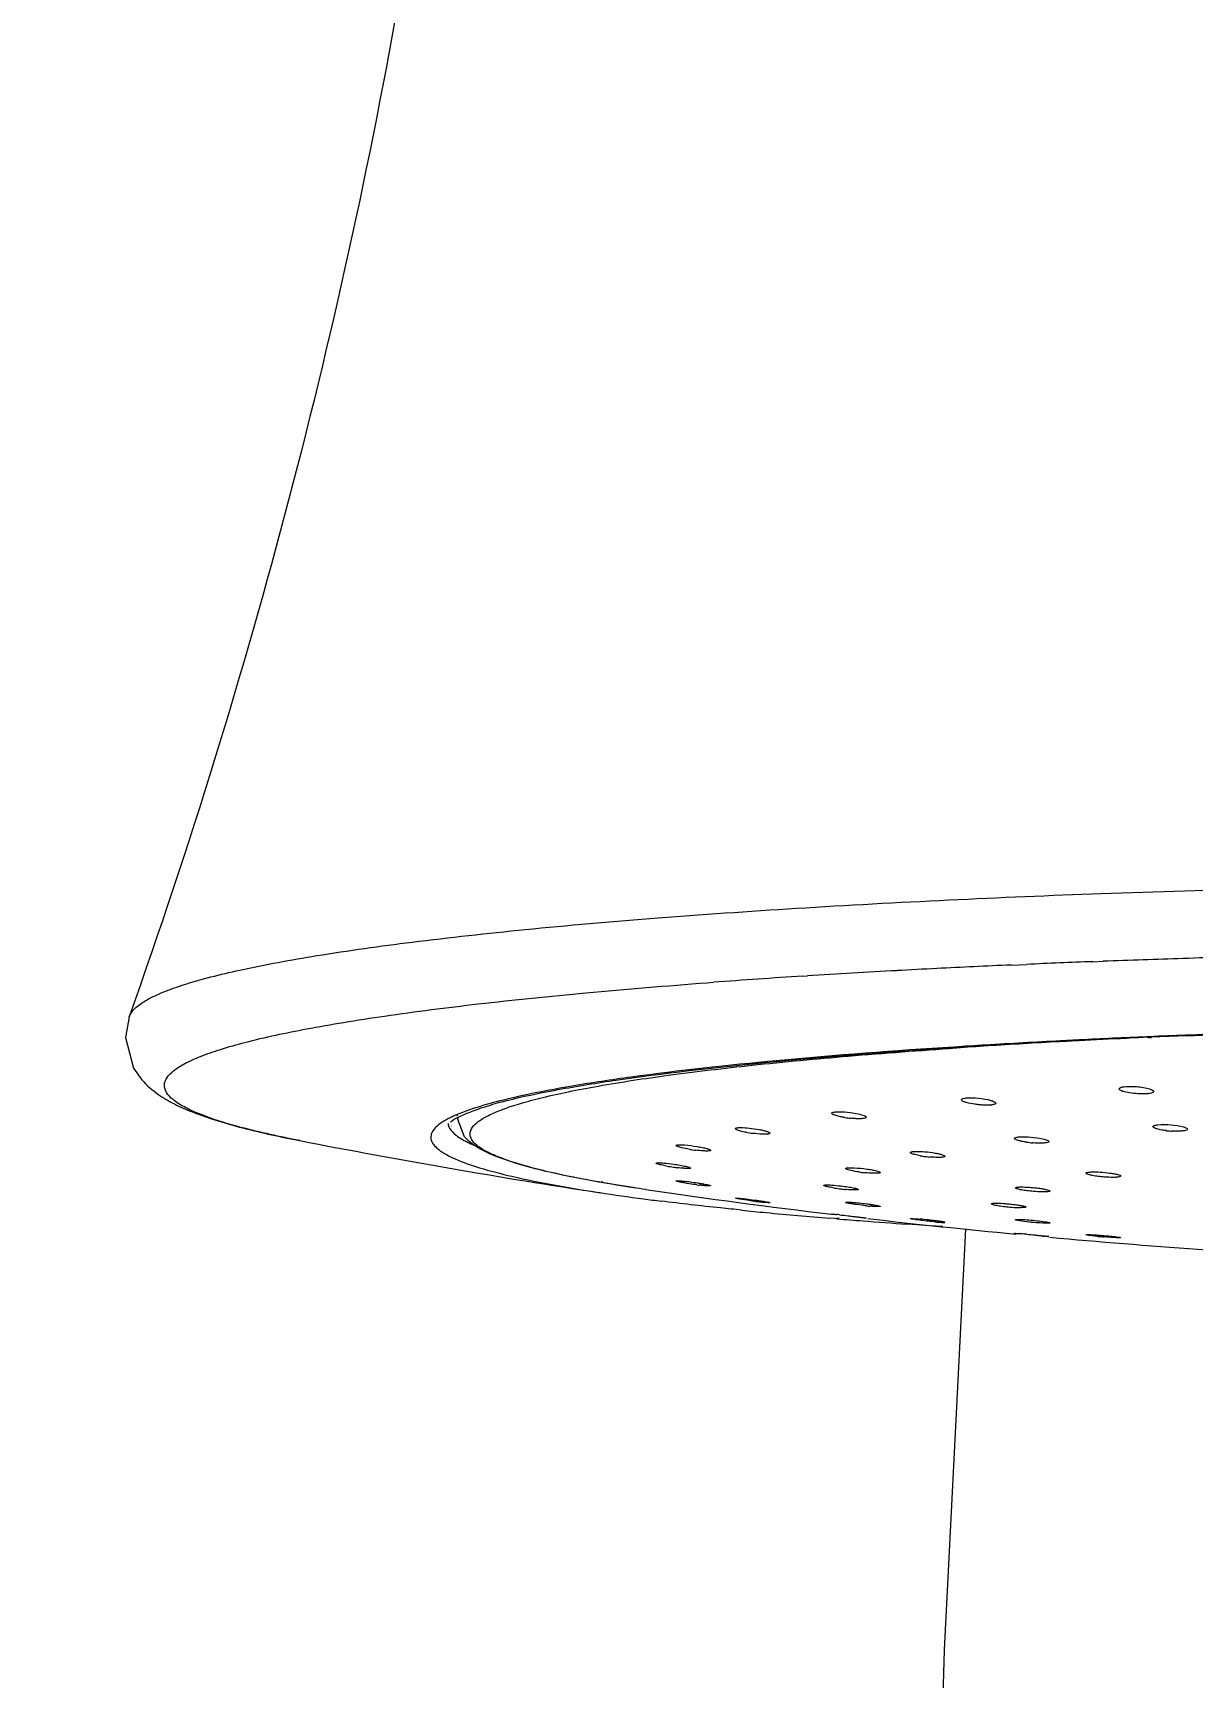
# Model space of a CAD drawing. Header units: millimetres. Extents: x 21205 to 22591, y -3891 to -2911.
# Drawn here: x 21488.65 to 21512.17, y -3193.16 to -3159.59 of the extents above; entities that cross this region are included whole.
import ezdxf

# ---------------------------------------------------------------- set-up
doc = ezdxf.new("R2010")
doc.units = ezdxf.units.MM
doc.header["$LTSCALE"] = 0.1
doc.layers.get('0').update_dxf_attribs({"lineweight": 13})
doc.layers.add('3', color=3, linetype='Continuous', lineweight=9)
doc.styles.get("Standard").update_dxf_attribs({"font": 'arial.ttf'})
doc.dimstyles.new('A4', dxfattribs={"dimtxt": 4, "dimasz": 3.5, "dimexe": 0.7, "dimexo": 0.625, "dimgap": 0.5, "dimtad": 1, "dimdec": 1, "dimdsep": 46, "dimtxsty": 'Standard', "dimcen": 2.5, "dimclrd": 5, "dimclre": 5, "dimclrt": 7, "dimadec": 3, "dimazin": 2, "dimtfac": 1, "dimtdec": 1, "dimtmove": 0, "dimatfit": 3, "dimfxl": 0, "dimarcsym": 0})

# ---------------------------------------------------------------- blocks, each defined once
blk = doc.blocks.new('*D122')
at = {"layer": '3', "color": 3, "lineweight": -2}
for p, q in [((21522.15, -3126.012), (21444.49, -3126.012)), ((21445.19, -3141.012), (21445.19, -3416.836)), ((21468.272, -3431.836), (21444.49, -3431.836))]:
    blk.add_line(p, q, dxfattribs=at)
at = {"layer": '3', "color": 3}
for points in [[(21442.69, -3141.012), (21447.69, -3141.012), (21445.19, -3126.012)], [(21442.69, -3416.836), (21447.69, -3416.836), (21445.19, -3431.836)]]:
    blk.add_solid(points, dxfattribs=at)
at = {"layer": 'Defpoints', "color": 0}
for p in [(21522.775, -3126.012), (21445.19, -3431.836), (21468.897, -3431.836)]:
    blk.add_point(p, dxfattribs=at)
at = {"layer": '3', "color": 7, "insert": (21437.026, -3278.924), "char_height": 20, "attachment_point": 5, "rotation": 90}
blk.add_mtext('{\\H0.75x;\\C3;306}', dxfattribs=at)

msp = doc.modelspace()

# ---------------------------------------------------------------- linework, layer by layer
at = {"color": 7, "linetype": 'Continuous'}
for p, q in [((21504.26, -3178.719), (21504.354, -3178.713)), ((21504.26, -3178.719), (21504.36, -3178.714)), ((21508.487, -3178.493), (21508.802, -3178.479)), ((21510.143, -3178.425), (21510.355, -3178.417)), ((21502.319, -3178.852), (21502.449, -3178.843)), ((21490.596, -3179.544), (21490.524, -3179.961)), ((21490.524, -3179.961), (21490.689, -3180.583)), ((21509.447, -3180.045), (21509.821, -3180.026)), ((21509.736, -3180.019), (21509.486, -3180.032)), ((21509.865, -3180.012), (21509.736, -3180.019)), ((21511.291, -3179.946), (21511.23, -3179.949)), ((21511.251, -3179.959), (21511.315, -3179.956)), ((21511.333, -3179.954), (21511.271, -3179.956)), ((21511.272, -3179.963), (21511.333, -3179.96)), ((21507.368, -3180.176), (21507.384, -3180.175)), ((21507.368, -3180.176), (21507.385, -3180.175)), ((21507.89, -3180.133), (21508.018, -3180.125)), ((21497.077, -3181.757), (21497.078, -3181.759)), ((21497.129, -3181.757), (21497.132, -3181.759)), ((21497.216, -3181.542), (21497.202, -3181.548)), ((21497.259, -3181.543), (21497.241, -3181.549)), ((21497.265, -3181.6), (21497.265, -3181.617)), ((21497.265, -3181.621), (21497.265, -3181.618)), ((21497.401, -3181.978), (21497.265, -3181.626)), ((21494.059, -3182.055), (21494.055, -3182.054)), ((21500.118, -3182.894), (21500.103, -3182.891)), ((21500.124, -3182.895), (21500.103, -3182.891)), ((21500.138, -3182.897), (21500.124, -3182.895)), ((21500.144, -3183.111), (21500.158, -3183.113)), ((21500.196, -3182.895), (21500.182, -3182.892)), ((21500.198, -3182.89), (21500.184, -3182.887)), ((21501.079, -3183.048), (21501.074, -3183.047)), ((21508.575, -3183.014), (21508.587, -3183.005)), ((21509.275, -3183.079), (21509.264, -3183.088)), ((21504.903, -3183.638), (21504.805, -3183.63)), ((21504.953, -3183.642), (21504.903, -3183.638)), ((21504.998, -3183.638), (21504.946, -3183.634)), ((21505.411, -3183.613), (21505.393, -3183.611)), ((21505.445, -3183.617), (21505.411, -3183.613)), ((21506.482, -3183.758), (21506.376, -3183.75)), ((21506.579, -3183.764), (21506.482, -3183.758)), ((21506.831, -3183.782), (21506.579, -3183.764)), ((21507.102, -3183.8), (21506.831, -3183.782)), ((21508.587, -3183.667), (21508.575, -3183.66)), ((21509.264, -3183.718), (21509.275, -3183.725)), ((21507.564, -3183.851), (21507.128, -3192.388)), ((21507.128, -3192.388), (21507.11, -3193.098))]:
    msp.add_line(p, q, dxfattribs=at)
for centre, radius, start, end in [((21521.157, -3467.12), 288.905, 91.82214, 92.14266), ((21521.746, -3485.368), 307.163, 91.48519, 91.82383), ((21515.251, -3352.587), 174.215, 93.61709, 94.21421), ((21517.24, -3383.638), 205.329, 93.08983, 93.598), ((21518.466, -3405.74), 227.466, 92.89431, 93.09809), ((21519.268, -3421.609), 243.355, 92.53906, 92.89434), ((21520.347, -3445.913), 267.683, 92.18467, 92.47203), ((21518.825, -3361.001), 181.21, 92.95434, 93.43405), ((21518.356, -3345.124), 165.314, 93.08351, 93.59026), ((21518.56, -3355.491), 175.683, 92.9736, 93.44012), ((21519.261, -3361.435), 181.65, 92.96687, 93.09168), ((21519.993, -3383.104), 203.333, 92.46399, 92.86744), ((21519.714, -3370.223), 190.449, 92.67504, 92.96629), ((21520.173, -3387.832), 208.075, 92.46334, 92.83966), ((21520.775, -3401.781), 222.037, 92.25857, 92.44788), ((21520.75, -3400.38), 220.625, 92.25842, 92.45112), ((21517.724, -3342.335), 162.511, 93.44076, 93.66723), ((21517.614, -3339.732), 159.896, 93.4867, 93.67813), ((21517.375, -3329.448), 149.607, 93.59127, 93.82923), ((21510.881, -3180.674), 0.401, 248.959, 250.9685), ((21508.022, -3180.734), 0.6, 274.9423, 276.7907), ((21498.194, -3183.783), 2.445, 113.9225, 116.3432), ((21497.461, -3181.621), 0.196, 171.4135, 178.9677), ((21505.445, -3179.498), 2.114, 260.9566, 264.2105), ((21522.767, -3034.624), 150.2, 258.98141, 261.34282), ((21503.55, -3179.564), 2.363, 259.3197, 262.5888), ((21509.101, -3179.982), 2.125, 261.8339, 265.2482), ((21511.855, -3179.931), 1.935, 263.4634, 266.9561), ((21502.47, -3179.173), 3.1, 260.8121, 262.9238), ((21507.02, -3180.171), 2.224, 260.1932, 262.8665), ((21507.062, -3179.861), 2.536, 262.7841, 265.2207), ((21502.172, -3178.801), 3.83, 259.9229, 261.975), ((21502.197, -3178.649), 3.984, 261.9208, 263.2218), ((21505.837, -3179.624), 3.098, 261.9557, 264.1274), ((21507.005, -3137.94), 45.688, 261.3631, 262.4873), ((21522.767, -3034.624), 150, 261.68701, 263.13745), ((21502.774, -3177.747), 5.247, 262.7413, 263.4542), ((21505.481, -3179.268), 3.794, 261.2209, 263.2802), ((21505.503, -3179.114), 3.95, 263.2262, 264.539), ((21510.563, -3181.992), 0.808, 272.926, 274.4034), ((21508.104, -3129.68), 54.022, 262.4774, 262.8616), ((21504.546, -3173.371), 9.994, 262.5125, 263.2961), ((21504.29, -3175.54), 7.809, 263.304, 263.6026), ((21503.997, -3178.198), 5.135, 263.5539, 264.3564), ((21506.065, -3178.42), 4.985, 264.1802, 264.8905), ((21511.998, -3094.849), 89.071, 264.21348, 264.53977), ((21513.505, -3078.734), 105.256, 264.55778, 265.25838), ((21502.821, -3202.994), 19.556, 83.5901, 83.7436), ((21514.88, -3062.186), 121.861, 265.32744, 265.57737), ((21515.895, -3048.943), 135.142, 265.58124, 265.96084), ((21522.767, -3034.624), 150, 263.41966, 264.57314), ((21507.538, -3177.092), 6.638, 264.8731, 265.1677), ((21507.362, -3179.209), 4.514, 265.1256, 265.8987), ((21507.779, -3194.991), 11.083, 85.2993, 85.4489), ((21507.24, -3201.511), 17.625, 84.9072, 85.2906), ((21510.027, -3173.002), 11.028, 265.2995, 265.4509), ((21522.767, -3034.624), 150, 264.83949, 267.13476), ((21511.068, -3175.416), 8.621, 264.5422, 265.3881), ((21520.935, -3193.094), 13.825, 180.0158, 180.2694)]:
    msp.add_arc(centre, radius, start, end, dxfattribs=at)
for points, knots in [([(21498.057, -3136.348), (21498.057, -3143.683), (21496.799, -3158.375), (21493.056, -3172.637), (21490.597, -3179.541)], [0, 0, 0, 0, 0.500213, 1, 1, 1, 1]), ([(21504.133, -3177.341), (21506.191, -3177.214), (21510.508, -3177.011), (21514.829, -3176.902), (21517.089, -3176.867)], [0, 0, 0, 0, 0.477025, 1, 1, 1, 1]), ([(21490.597, -3179.541), (21490.619, -3179.48), (21490.719, -3179.353), (21490.948, -3179.197), (21491.276, -3179.041), (21491.911, -3178.815), (21492.964, -3178.554), (21494.522, -3178.271), (21496.453, -3178.003), (21498.733, -3177.753), (21501.332, -3177.528), (21503.168, -3177.401), (21504.133, -3177.341)], [0, 0, 0, 0, 0.014137, 0.033647, 0.059656, 0.092564, 0.179437, 0.294081, 0.435345, 0.601535, 0.790562, 1, 1, 1, 1]), ([(21491.315, -3180.935), (21491.315, -3180.82), (21491.474, -3180.637), (21491.745, -3180.477), (21492.068, -3180.332), (21492.477, -3180.192), (21493.193, -3179.991), (21494.028, -3179.816), (21494.974, -3179.649), (21496.133, -3179.471), (21497.771, -3179.263), (21499.951, -3179.041), (21501.5, -3178.914), (21502.319, -3178.852)], [0, 0, 0, 0, 0.030522, 0.054352, 0.085118, 0.123116, 0.168447, 0.280993, 0.348017, 0.422012, 0.590105, 0.783485, 1, 1, 1, 1]), ([(21516.972, -3179.771), (21516.55, -3179.78), (21514.9, -3179.816), (21513.251, -3179.868), (21512.024, -3179.916)], [0, 0, 0, 0, 0.255985, 1, 1, 1, 1]), ([(21512.056, -3179.926), (21512.455, -3179.91), (21514.095, -3179.85), (21515.736, -3179.806), (21516.977, -3179.781)], [0, 0, 0, 0, 0.2434, 1, 1, 1, 1]), ([(21497.154, -3181.646), (21497.205, -3181.614), (21497.339, -3181.547), (21497.58, -3181.446), (21497.896, -3181.338), (21498.448, -3181.187), (21499.295, -3181.013), (21501.038, -3180.73), (21503.752, -3180.426), (21506.069, -3180.249), (21507.357, -3180.166)], [0, 0, 0, 0, 0.01746, 0.043183, 0.075791, 0.114291, 0.20877, 0.326474, 0.62594, 1, 1, 1, 1]), ([(21507.33, -3180.156), (21506.129, -3180.233), (21503.943, -3180.398), (21501.362, -3180.675), (21499.649, -3180.931), (21498.651, -3181.118), (21497.857, -3181.31), (21497.403, -3181.46), (21497.216, -3181.542)], [0, 0, 0, 0, 0.352612, 0.64246, 0.760829, 0.86024, 0.940048, 1, 1, 1, 1]), ([(21497.514, -3181.921), (21497.514, -3181.82), (21497.661, -3181.665), (21497.902, -3181.531), (21498.194, -3181.408), (21498.562, -3181.289), (21499.01, -3181.171), (21499.534, -3181.055), (21500.381, -3180.895), (21501.621, -3180.709), (21503.313, -3180.51), (21505.259, -3180.328), (21506.64, -3180.225), (21507.368, -3180.176)], [0, 0, 0, 0, 0.029601, 0.053292, 0.084068, 0.122198, 0.167751, 0.220683, 0.280897, 0.422515, 0.591009, 0.784315, 1, 1, 1, 1]), ([(21490.69, -3180.584), (21490.766, -3180.719), (21490.954, -3180.949), (21491.294, -3181.199), (21491.651, -3181.383), (21492.189, -3181.599), (21492.992, -3181.833), (21493.677, -3181.981), (21494.054, -3182.054)], [0, 0, 0, 0, 0.123524, 0.23213, 0.334349, 0.442613, 0.693395, 1, 1, 1, 1]), ([(21494.055, -3182.054), (21493.656, -3181.977), (21492.965, -3181.826), (21492.179, -3181.589), (21491.724, -3181.384), (21491.501, -3181.243), (21491.355, -3181.1), (21491.315, -3180.985), (21491.315, -3180.935)], [0, 0, 0, 0, 0.398403, 0.693484, 0.802652, 0.887453, 0.950823, 1, 1, 1, 1]), ([(21510.678, -3181.004), (21510.678, -3180.992), (21510.72, -3180.968), (21510.754, -3180.965), (21510.779, -3180.962)], [0, 0, 0, 0, 0.320427, 1, 1, 1, 1]), ([(21510.737, -3181.049), (21510.73, -3181.046), (21510.711, -3181.038), (21510.691, -3181.028), (21510.682, -3181.016)], [0, 0, 0, 0, 0.324749, 1, 1, 1, 1]), ([(21511.057, -3181.106), (21510.999, -3181.102), (21510.896, -3181.09), (21510.794, -3181.069), (21510.75, -3181.054)], [0, 0, 0, 0, 0.552125, 1, 1, 1, 1]), ([(21510.779, -3180.962), (21510.873, -3180.95), (21511.018, -3180.955), (21511.198, -3180.98), (21511.283, -3181.001), (21511.319, -3181.015)], [0, 0, 0, 0, 0.519379, 0.789378, 1, 1, 1, 1]), ([(21511.277, -3181.102), (21511.269, -3181.103), (21511.236, -3181.106), (21511.202, -3181.108), (21511.176, -3181.108)], [0, 0, 0, 0, 0.225793, 1, 1, 1, 1]), ([(21511.337, -3181.09), (21511.333, -3181.091), (21511.313, -3181.096), (21511.293, -3181.1), (21511.277, -3181.102)], [0, 0, 0, 0, 0.215988, 1, 1, 1, 1]), ([(21511.319, -3181.015), (21511.334, -3181.021), (21511.357, -3181.03), (21511.378, -3181.05), (21511.378, -3181.059)], [0, 0, 0, 0, 0.648454, 1, 1, 1, 1]), ([(21511.378, -3181.059), (21511.378, -3181.062), (21511.371, -3181.08), (21511.351, -3181.085), (21511.337, -3181.09)], [0, 0, 0, 0, 0.167745, 1, 1, 1, 1]), ([(21507.476, -3181.226), (21507.476, -3181.214), (21507.521, -3181.194), (21507.553, -3181.192), (21507.578, -3181.19)], [0, 0, 0, 0, 0.310596, 1, 1, 1, 1]), ([(21507.502, -3181.253), (21507.498, -3181.251), (21507.488, -3181.245), (21507.476, -3181.234), (21507.476, -3181.226)], [0, 0, 0, 0, 0.34806, 1, 1, 1, 1]), ([(21507.578, -3181.282), (21507.571, -3181.28), (21507.545, -3181.272), (21507.519, -3181.263), (21507.502, -3181.253)], [0, 0, 0, 0, 0.295857, 1, 1, 1, 1]), ([(21507.578, -3181.19), (21507.661, -3181.183), (21507.828, -3181.191), (21507.993, -3181.216), (21508.073, -3181.239)], [0, 0, 0, 0, 0.497983, 1, 1, 1, 1]), ([(21507.826, -3181.326), (21507.803, -3181.324), (21507.72, -3181.314), (21507.637, -3181.299), (21507.578, -3181.282)], [0, 0, 0, 0, 0.273819, 1, 1, 1, 1]), ([(21507.96, -3181.335), (21507.949, -3181.335), (21507.904, -3181.333), (21507.86, -3181.33), (21507.826, -3181.326)], [0, 0, 0, 0, 0.241612, 1, 1, 1, 1]), ([(21508.073, -3181.332), (21508.065, -3181.333), (21508.027, -3181.335), (21507.989, -3181.335), (21507.96, -3181.335)], [0, 0, 0, 0, 0.223866, 1, 1, 1, 1]), ([(21508.073, -3181.239), (21508.099, -3181.247), (21508.133, -3181.257), (21508.176, -3181.283), (21508.176, -3181.296)], [0, 0, 0, 0, 0.677775, 1, 1, 1, 1]), ([(21508.176, -3181.296), (21508.176, -3181.306), (21508.141, -3181.325), (21508.114, -3181.327), (21508.093, -3181.33)], [0, 0, 0, 0, 0.318312, 1, 1, 1, 1]), ([(21511.176, -3181.108), (21511.166, -3181.109), (21511.127, -3181.109), (21511.087, -3181.107), (21511.057, -3181.106)], [0, 0, 0, 0, 0.240416, 1, 1, 1, 1]), ([(21497.109, -3181.592), (21497.05, -3181.621), (21496.946, -3181.679), (21496.794, -3181.792), (21496.716, -3181.911), (21496.716, -3181.985)], [0, 0, 0, 0, 0.34337, 0.616809, 1, 1, 1, 1]), ([(21497.078, -3181.759), (21497.099, -3181.824), (21497.22, -3181.957), (21497.367, -3182.04), (21497.458, -3182.085)], [0, 0, 0, 0, 0.400622, 1, 1, 1, 1]), ([(21504.848, -3181.499), (21504.848, -3181.488), (21504.896, -3181.472), (21504.926, -3181.471), (21504.952, -3181.47)], [0, 0, 0, 0, 0.299133, 1, 1, 1, 1]), ([(21504.861, -3181.516), (21504.859, -3181.514), (21504.854, -3181.51), (21504.848, -3181.503), (21504.848, -3181.499)], [0, 0, 0, 0, 0.329813, 1, 1, 1, 1]), ([(21505.004, -3181.565), (21504.974, -3181.558), (21504.925, -3181.545), (21504.877, -3181.527), (21504.861, -3181.516)], [0, 0, 0, 0, 0.609274, 1, 1, 1, 1]), ([(21504.952, -3181.47), (21505.023, -3181.466), (21505.171, -3181.476), (21505.318, -3181.497), (21505.393, -3181.514)], [0, 0, 0, 0, 0.481415, 1, 1, 1, 1]), ([(21505.113, -3181.586), (21505.103, -3181.585), (21505.067, -3181.578), (21505.03, -3181.571), (21505.004, -3181.565)], [0, 0, 0, 0, 0.262719, 1, 1, 1, 1]), ([(21505.347, -3181.61), (21505.338, -3181.61), (21505.3, -3181.608), (21505.261, -3181.605), (21505.232, -3181.602)], [0, 0, 0, 0, 0.24035, 1, 1, 1, 1]), ([(21505.445, -3181.61), (21505.438, -3181.61), (21505.405, -3181.611), (21505.372, -3181.611), (21505.347, -3181.61)], [0, 0, 0, 0, 0.226206, 1, 1, 1, 1]), ([(21505.393, -3181.514), (21505.431, -3181.523), (21505.483, -3181.537), (21505.533, -3181.56), (21505.548, -3181.575), (21505.548, -3181.581)], [0, 0, 0, 0, 0.688537, 0.892149, 1, 1, 1, 1]), ([(21505.548, -3181.581), (21505.548, -3181.592), (21505.501, -3181.608), (21505.471, -3181.609), (21505.445, -3181.61)], [0, 0, 0, 0, 0.299172, 1, 1, 1, 1]), ([(21511.363, -3181.771), (21511.363, -3181.76), (21511.408, -3181.74), (21511.439, -3181.737), (21511.465, -3181.735)], [0, 0, 0, 0, 0.308902, 1, 1, 1, 1]), ([(21511.379, -3181.792), (21511.377, -3181.79), (21511.37, -3181.785), (21511.363, -3181.777), (21511.363, -3181.771)], [0, 0, 0, 0, 0.333084, 1, 1, 1, 1]), ([(21511.465, -3181.735), (21511.554, -3181.725), (21511.729, -3181.732), (21511.904, -3181.754), (21511.986, -3181.778)], [0, 0, 0, 0, 0.510292, 1, 1, 1, 1]), ([(21496.716, -3181.985), (21496.716, -3182.07), (21496.82, -3182.206), (21497.009, -3182.329), (21497.14, -3182.394), (21497.214, -3182.427)], [0, 0, 0, 0, 0.369528, 0.646518, 1, 1, 1, 1]), ([(21500.103, -3182.891), (21499.775, -3182.833), (21499.187, -3182.718), (21498.5, -3182.542), (21498.054, -3182.385), (21497.722, -3182.24), (21497.501, -3182.098), (21497.401, -3181.977)], [0, 0, 0, 0, 0.346646, 0.622265, 0.736406, 0.836819, 1, 1, 1, 1]), ([(21497.458, -3182.085), (21497.471, -3182.091), (21497.526, -3182.117), (21497.582, -3182.142), (21497.625, -3182.16)], [0, 0, 0, 0, 0.236426, 1, 1, 1, 1]), ([(21500.103, -3182.891), (21499.908, -3182.857), (21499.537, -3182.787), (21499.017, -3182.672), (21498.568, -3182.553), (21498.198, -3182.435), (21497.904, -3182.311), (21497.662, -3182.177), (21497.514, -3182.021), (21497.514, -3181.921)], [0, 0, 0, 0, 0.208488, 0.398397, 0.561826, 0.69862, 0.809014, 0.89397, 1, 1, 1, 1]), ([(21502.896, -3181.812), (21502.896, -3181.809), (21502.906, -3181.8), (21502.94, -3181.793), (21502.974, -3181.791), (21503, -3181.791)], [0, 0, 0, 0, 0.101657, 0.295994, 1, 1, 1, 1]), ([(21502.922, -3181.834), (21502.915, -3181.831), (21502.905, -3181.826), (21502.896, -3181.816), (21502.896, -3181.812)], [0, 0, 0, 0, 0.647311, 1, 1, 1, 1]), ([(21503.112, -3181.886), (21503.073, -3181.879), (21503.009, -3181.865), (21502.946, -3181.846), (21502.922, -3181.834)], [0, 0, 0, 0, 0.592471, 1, 1, 1, 1]), ([(21503, -3181.791), (21503.06, -3181.79), (21503.187, -3181.8), (21503.313, -3181.817), (21503.38, -3181.83)], [0, 0, 0, 0, 0.469666, 1, 1, 1, 1]), ([(21503.492, -3181.926), (21503.474, -3181.926), (21503.391, -3181.924), (21503.309, -3181.916), (21503.245, -3181.908)], [0, 0, 0, 0, 0.214591, 1, 1, 1, 1]), ([(21503.38, -3181.83), (21503.409, -3181.836), (21503.461, -3181.847), (21503.53, -3181.866), (21503.571, -3181.881), (21503.596, -3181.897), (21503.596, -3181.904)], [0, 0, 0, 0, 0.387149, 0.696874, 0.903491, 1, 1, 1, 1]), ([(21503.596, -3181.904), (21503.596, -3181.908), (21503.586, -3181.916), (21503.551, -3181.923), (21503.517, -3181.925), (21503.492, -3181.926)], [0, 0, 0, 0, 0.101695, 0.296025, 1, 1, 1, 1]), ([(21508.555, -3182.01), (21508.555, -3181.999), (21508.603, -3181.983), (21508.633, -3181.981), (21508.658, -3181.979)], [0, 0, 0, 0, 0.298855, 1, 1, 1, 1]), ([(21508.564, -3182.023), (21508.563, -3182.022), (21508.559, -3182.018), (21508.555, -3182.013), (21508.555, -3182.01)], [0, 0, 0, 0, 0.316784, 1, 1, 1, 1]), ([(21508.687, -3182.066), (21508.661, -3182.06), (21508.619, -3182.049), (21508.577, -3182.033), (21508.564, -3182.023)], [0, 0, 0, 0, 0.619478, 1, 1, 1, 1]), ([(21508.658, -3181.979), (21508.734, -3181.974), (21508.891, -3181.981), (21509.046, -3182.001), (21509.124, -3182.018)], [0, 0, 0, 0, 0.488119, 1, 1, 1, 1]), ([(21508.799, -3182.086), (21508.789, -3182.084), (21508.752, -3182.079), (21508.714, -3182.072), (21508.687, -3182.066)], [0, 0, 0, 0, 0.266567, 1, 1, 1, 1]), ([(21509.048, -3182.107), (21509.038, -3182.107), (21508.997, -3182.105), (21508.956, -3182.103), (21508.925, -3182.1)], [0, 0, 0, 0, 0.240809, 1, 1, 1, 1]), ([(21509.153, -3182.105), (21509.145, -3182.105), (21509.11, -3182.107), (21509.075, -3182.107), (21509.048, -3182.107)], [0, 0, 0, 0, 0.225094, 1, 1, 1, 1]), ([(21509.124, -3182.018), (21509.156, -3182.025), (21509.2, -3182.037), (21509.243, -3182.057), (21509.255, -3182.069), (21509.255, -3182.074)], [0, 0, 0, 0, 0.689201, 0.890914, 1, 1, 1, 1]), ([(21509.255, -3182.074), (21509.255, -3182.085), (21509.208, -3182.101), (21509.178, -3182.103), (21509.153, -3182.105)], [0, 0, 0, 0, 0.298893, 1, 1, 1, 1]), ([(21511.439, -3181.816), (21511.433, -3181.815), (21511.412, -3181.808), (21511.392, -3181.8), (21511.379, -3181.792)], [0, 0, 0, 0, 0.302817, 1, 1, 1, 1]), ([(21511.635, -3181.853), (21511.616, -3181.851), (21511.55, -3181.842), (21511.485, -3181.83), (21511.439, -3181.816)], [0, 0, 0, 0, 0.28397, 1, 1, 1, 1]), ([(21511.865, -3181.865), (21511.856, -3181.865), (21511.819, -3181.866), (21511.781, -3181.864), (21511.753, -3181.863)], [0, 0, 0, 0, 0.240121, 1, 1, 1, 1]), ([(21511.961, -3181.86), (21511.954, -3181.861), (21511.922, -3181.864), (21511.89, -3181.865), (21511.865, -3181.865)], [0, 0, 0, 0, 0.226572, 1, 1, 1, 1]), ([(21512.005, -3181.854), (21512.002, -3181.854), (21511.987, -3181.857), (21511.972, -3181.859), (21511.961, -3181.86)], [0, 0, 0, 0, 0.228455, 1, 1, 1, 1]), ([(21511.986, -3181.778), (21512.006, -3181.784), (21512.032, -3181.792), (21512.063, -3181.813), (21512.063, -3181.823)], [0, 0, 0, 0, 0.672541, 1, 1, 1, 1]), ([(21512.063, -3181.823), (21512.063, -3181.831), (21512.04, -3181.847), (21512.02, -3181.851), (21512.005, -3181.854)], [0, 0, 0, 0, 0.332279, 1, 1, 1, 1]), ([(21497.214, -3182.427), (21497.374, -3182.497), (21497.754, -3182.628), (21498.727, -3182.878), (21499.547, -3183.019), (21500.144, -3183.111)], [0, 0, 0, 0, 0.17365, 0.398587, 1, 1, 1, 1]), ([(21501.693, -3182.155), (21501.693, -3182.152), (21501.704, -3182.145), (21501.738, -3182.141), (21501.772, -3182.14), (21501.798, -3182.141)], [0, 0, 0, 0, 0.090489, 0.284004, 1, 1, 1, 1]), ([(21501.707, -3182.168), (21501.705, -3182.167), (21501.7, -3182.164), (21501.693, -3182.159), (21501.693, -3182.155)], [0, 0, 0, 0, 0.363912, 1, 1, 1, 1]), ([(21501.765, -3182.189), (21501.759, -3182.188), (21501.74, -3182.182), (21501.72, -3182.175), (21501.707, -3182.168)], [0, 0, 0, 0, 0.309912, 1, 1, 1, 1]), ([(21501.975, -3182.234), (21501.955, -3182.23), (21501.884, -3182.218), (21501.814, -3182.204), (21501.765, -3182.189)], [0, 0, 0, 0, 0.285343, 1, 1, 1, 1]), ([(21501.798, -3182.141), (21501.821, -3182.141), (21501.925, -3182.147), (21502.03, -3182.161), (21502.111, -3182.174)], [0, 0, 0, 0, 0.214504, 1, 1, 1, 1]), ([(21502.288, -3182.266), (21502.274, -3182.266), (21502.207, -3182.263), (21502.14, -3182.256), (21502.088, -3182.25)], [0, 0, 0, 0, 0.216651, 1, 1, 1, 1]), ([(21502.111, -3182.174), (21502.149, -3182.18), (21502.216, -3182.192), (21502.303, -3182.212), (21502.36, -3182.229), (21502.386, -3182.242), (21502.393, -3182.249), (21502.393, -3182.252)], [0, 0, 0, 0, 0.382292, 0.697048, 0.908667, 0.968773, 1, 1, 1, 1]), ([(21502.393, -3182.252), (21502.393, -3182.256), (21502.382, -3182.262), (21502.348, -3182.266), (21502.314, -3182.267), (21502.288, -3182.266)], [0, 0, 0, 0, 0.090517, 0.284022, 1, 1, 1, 1]), ([(21506.443, -3182.298), (21506.443, -3182.294), (21506.453, -3182.285), (21506.487, -3182.278), (21506.521, -3182.275), (21506.547, -3182.274)], [0, 0, 0, 0, 0.101395, 0.296136, 1, 1, 1, 1]), ([(21506.465, -3182.317), (21506.462, -3182.315), (21506.454, -3182.311), (21506.443, -3182.304), (21506.443, -3182.298)], [0, 0, 0, 0, 0.364631, 1, 1, 1, 1]), ([(21506.641, -3182.362), (21506.605, -3182.356), (21506.546, -3182.344), (21506.487, -3182.327), (21506.465, -3182.317)], [0, 0, 0, 0, 0.598528, 1, 1, 1, 1]), ([(21506.547, -3182.274), (21506.61, -3182.272), (21506.743, -3182.279), (21506.876, -3182.295), (21506.945, -3182.307)], [0, 0, 0, 0, 0.472537, 1, 1, 1, 1]), ([(21507.04, -3182.396), (21507.026, -3182.396), (21506.963, -3182.397), (21506.9, -3182.393), (21506.851, -3182.389)], [0, 0, 0, 0, 0.217164, 1, 1, 1, 1]), ([(21506.945, -3182.307), (21506.972, -3182.312), (21507.02, -3182.321), (21507.084, -3182.338), (21507.121, -3182.352), (21507.143, -3182.366), (21507.143, -3182.372)], [0, 0, 0, 0, 0.390463, 0.699513, 0.904139, 1, 1, 1, 1]), ([(21507.143, -3182.372), (21507.143, -3182.376), (21507.133, -3182.385), (21507.099, -3182.392), (21507.065, -3182.395), (21507.04, -3182.396)], [0, 0, 0, 0, 0.101433, 0.296166, 1, 1, 1, 1]), ([(21501.287, -3182.513), (21501.287, -3182.51), (21501.299, -3182.506), (21501.318, -3182.505), (21501.352, -3182.504), (21501.377, -3182.506), (21501.392, -3182.506)], [0, 0, 0, 0, 0.080158, 0.273561, 0.584845, 1, 1, 1, 1]), ([(21501.313, -3182.528), (21501.306, -3182.526), (21501.298, -3182.523), (21501.287, -3182.516), (21501.287, -3182.513)], [0, 0, 0, 0, 0.68977, 1, 1, 1, 1]), ([(21501.502, -3182.572), (21501.464, -3182.565), (21501.4, -3182.552), (21501.337, -3182.537), (21501.313, -3182.528)], [0, 0, 0, 0, 0.596235, 1, 1, 1, 1]), ([(21501.392, -3182.506), (21501.41, -3182.507), (21501.492, -3182.513), (21501.573, -3182.523), (21501.637, -3182.532)], [0, 0, 0, 0, 0.215041, 1, 1, 1, 1]), ([(21501.637, -3182.532), (21501.682, -3182.539), (21501.764, -3182.552), (21501.861, -3182.571), (21501.924, -3182.586), (21501.957, -3182.595), (21501.976, -3182.603), (21501.987, -3182.609), (21501.987, -3182.612)], [0, 0, 0, 0, 0.373662, 0.693882, 0.818382, 0.912656, 0.97306, 1, 1, 1, 1]), ([(21501.882, -3182.619), (21501.871, -3182.619), (21501.819, -3182.615), (21501.767, -3182.61), (21501.727, -3182.605)], [0, 0, 0, 0, 0.219973, 1, 1, 1, 1]), ([(21501.987, -3182.612), (21501.987, -3182.615), (21501.975, -3182.62), (21501.956, -3182.621), (21501.922, -3182.621), (21501.897, -3182.62), (21501.882, -3182.619)], [0, 0, 0, 0, 0.080183, 0.273573, 0.584839, 1, 1, 1, 1]), ([(21505.132, -3182.621), (21505.132, -3182.618), (21505.143, -3182.611), (21505.176, -3182.606), (21505.21, -3182.605), (21505.236, -3182.605)], [0, 0, 0, 0, 0.090875, 0.284723, 1, 1, 1, 1]), ([(21505.145, -3182.633), (21505.143, -3182.632), (21505.138, -3182.63), (21505.132, -3182.625), (21505.132, -3182.621)], [0, 0, 0, 0, 0.361977, 1, 1, 1, 1]), ([(21505.404, -3182.691), (21505.349, -3182.684), (21505.275, -3182.671), (21505.189, -3182.65), (21505.157, -3182.64), (21505.145, -3182.633)], [0, 0, 0, 0, 0.622595, 0.850045, 1, 1, 1, 1]), ([(21505.236, -3182.605), (21505.259, -3182.605), (21505.367, -3182.609), (21505.475, -3182.62), (21505.56, -3182.632)], [0, 0, 0, 0, 0.214436, 1, 1, 1, 1]), ([(21505.728, -3182.718), (21505.713, -3182.718), (21505.643, -3182.717), (21505.574, -3182.711), (21505.52, -3182.706)], [0, 0, 0, 0, 0.216069, 1, 1, 1, 1]), ([(21505.56, -3182.632), (21505.596, -3182.637), (21505.661, -3182.647), (21505.745, -3182.665), (21505.8, -3182.681), (21505.824, -3182.692), (21505.832, -3182.699), (21505.832, -3182.702)], [0, 0, 0, 0, 0.384971, 0.699533, 0.909627, 0.969047, 1, 1, 1, 1]), ([(21505.832, -3182.702), (21505.832, -3182.705), (21505.821, -3182.712), (21505.787, -3182.717), (21505.753, -3182.718), (21505.728, -3182.718)], [0, 0, 0, 0, 0.090903, 0.284741, 1, 1, 1, 1]), ([(21510.007, -3182.716), (21510.007, -3182.711), (21510.027, -3182.7), (21510.042, -3182.698), (21510.054, -3182.696)], [0, 0, 0, 0, 0.313459, 1, 1, 1, 1]), ([(21510.379, -3182.794), (21510.337, -3182.791), (21510.257, -3182.783), (21510.148, -3182.767), (21510.069, -3182.748), (21510.024, -3182.735), (21510.012, -3182.724)], [0, 0, 0, 0, 0.338797, 0.642313, 0.871796, 1, 1, 1, 1]), ([(21510.054, -3182.696), (21510.058, -3182.696), (21510.077, -3182.693), (21510.096, -3182.692), (21510.11, -3182.691)], [0, 0, 0, 0, 0.218201, 1, 1, 1, 1]), ([(21510.11, -3182.691), (21510.17, -3182.688), (21510.298, -3182.691), (21510.455, -3182.706), (21510.573, -3182.725), (21510.642, -3182.74), (21510.682, -3182.753), (21510.707, -3182.767), (21510.707, -3182.774)], [0, 0, 0, 0, 0.294476, 0.626908, 0.772799, 0.888568, 0.965171, 1, 1, 1, 1]), ([(21510.707, -3182.774), (21510.707, -3182.78), (21510.687, -3182.79), (21510.672, -3182.792), (21510.66, -3182.794)], [0, 0, 0, 0, 0.313445, 1, 1, 1, 1]), ([(21501.074, -3183.047), (21500.991, -3183.035), (21500.671, -3182.987), (21500.352, -3182.935), (21500.118, -3182.894)], [0, 0, 0, 0, 0.262728, 1, 1, 1, 1]), ([(21501.074, -3183.047), (21500.992, -3183.035), (21500.68, -3182.989), (21500.368, -3182.938), (21500.138, -3182.897)], [0, 0, 0, 0, 0.262883, 1, 1, 1, 1]), ([(21501.693, -3182.874), (21501.693, -3182.871), (21501.707, -3182.87), (21501.723, -3182.869), (21501.758, -3182.87), (21501.783, -3182.872), (21501.798, -3182.873)], [0, 0, 0, 0, 0.071863, 0.265626, 0.57987, 1, 1, 1, 1]), ([(21501.709, -3182.882), (21501.705, -3182.88), (21501.7, -3182.879), (21501.693, -3182.875), (21501.693, -3182.874)], [0, 0, 0, 0, 0.699995, 1, 1, 1, 1]), ([(21501.865, -3182.915), (21501.832, -3182.91), (21501.78, -3182.9), (21501.728, -3182.888), (21501.709, -3182.882)], [0, 0, 0, 0, 0.61476, 1, 1, 1, 1]), ([(21501.798, -3182.873), (21501.811, -3182.874), (21501.87, -3182.88), (21501.929, -3182.886), (21501.975, -3182.892)], [0, 0, 0, 0, 0.218339, 1, 1, 1, 1]), ([(21502.111, -3182.952), (21502.09, -3182.949), (21502.008, -3182.938), (21501.926, -3182.926), (21501.865, -3182.915)], [0, 0, 0, 0, 0.256195, 1, 1, 1, 1]), ([(21501.975, -3182.892), (21502.026, -3182.899), (21502.101, -3182.909), (21502.197, -3182.925), (21502.261, -3182.936), (21502.314, -3182.947), (21502.356, -3182.955), (21502.377, -3182.963), (21502.393, -3182.967), (21502.393, -3182.971)], [0, 0, 0, 0, 0.361011, 0.53224, 0.686223, 0.815568, 0.913647, 0.975768, 1, 1, 1, 1]), ([(21502.288, -3182.971), (21502.28, -3182.97), (21502.243, -3182.967), (21502.205, -3182.963), (21502.176, -3182.96)], [0, 0, 0, 0, 0.224704, 1, 1, 1, 1]), ([(21502.393, -3182.971), (21502.393, -3182.973), (21502.38, -3182.975), (21502.363, -3182.975), (21502.328, -3182.974), (21502.303, -3182.972), (21502.288, -3182.971)], [0, 0, 0, 0, 0.071876, 0.265621, 0.579855, 1, 1, 1, 1]), ([(21504.687, -3182.964), (21504.687, -3182.961), (21504.699, -3182.957), (21504.717, -3182.955), (21504.751, -3182.953), (21504.777, -3182.954), (21504.791, -3182.955)], [0, 0, 0, 0, 0.080939, 0.274532, 0.585455, 1, 1, 1, 1]), ([(21504.713, -3182.978), (21504.706, -3182.976), (21504.698, -3182.973), (21504.687, -3182.967), (21504.687, -3182.964)], [0, 0, 0, 0, 0.690882, 1, 1, 1, 1]), ([(21504.902, -3183.018), (21504.864, -3183.012), (21504.801, -3183), (21504.737, -3182.987), (21504.713, -3182.978)], [0, 0, 0, 0, 0.596497, 1, 1, 1, 1]), ([(21504.791, -3182.955), (21504.809, -3182.955), (21504.891, -3182.959), (21504.973, -3182.967), (21505.037, -3182.975)], [0, 0, 0, 0, 0.214777, 1, 1, 1, 1]), ([(21505.037, -3182.975), (21505.082, -3182.98), (21505.164, -3182.991), (21505.261, -3183.008), (21505.324, -3183.022), (21505.357, -3183.031), (21505.376, -3183.037), (21505.387, -3183.044), (21505.387, -3183.047)], [0, 0, 0, 0, 0.374631, 0.695048, 0.819337, 0.913272, 0.97331, 1, 1, 1, 1]), ([(21505.283, -3183.056), (21505.272, -3183.056), (21505.219, -3183.054), (21505.167, -3183.049), (21505.127, -3183.046)], [0, 0, 0, 0, 0.219731, 1, 1, 1, 1]), ([(21505.387, -3183.047), (21505.387, -3183.05), (21505.375, -3183.054), (21505.357, -3183.056), (21505.323, -3183.057), (21505.298, -3183.057), (21505.283, -3183.056)], [0, 0, 0, 0, 0.08096, 0.274542, 0.585449, 1, 1, 1, 1]), ([(21508.578, -3183.018), (21508.577, -3183.018), (21508.576, -3183.016), (21508.575, -3183.015), (21508.575, -3183.014)], [0, 0, 0, 0, 0.550608, 1, 1, 1, 1]), ([(21508.938, -3183.087), (21508.895, -3183.083), (21508.814, -3183.074), (21508.707, -3183.057), (21508.633, -3183.042), (21508.594, -3183.029), (21508.581, -3183.022), (21508.578, -3183.018)], [0, 0, 0, 0, 0.350936, 0.660014, 0.88565, 0.957545, 1, 1, 1, 1]), ([(21508.587, -3183.005), (21508.592, -3183.003), (21508.622, -3182.997), (21508.653, -3182.996), (21508.679, -3182.996)], [0, 0, 0, 0, 0.165583, 1, 1, 1, 1]), ([(21508.679, -3182.996), (21508.739, -3182.995), (21508.833, -3182.999), (21508.96, -3183.01), (21509.057, -3183.021), (21509.141, -3183.035), (21509.211, -3183.049), (21509.249, -3183.061), (21509.275, -3183.072), (21509.275, -3183.079)], [0, 0, 0, 0, 0.295474, 0.464487, 0.629102, 0.775468, 0.891371, 0.967459, 1, 1, 1, 1]), ([(21509.172, -3183.097), (21509.155, -3183.097), (21509.077, -3183.097), (21508.999, -3183.092), (21508.938, -3183.087)], [0, 0, 0, 0, 0.214695, 1, 1, 1, 1]), ([(21509.264, -3183.088), (21509.26, -3183.089), (21509.243, -3183.093), (21509.226, -3183.094), (21509.212, -3183.095)], [0, 0, 0, 0, 0.182313, 1, 1, 1, 1]), ([(21510.604, -3182.799), (21510.588, -3182.8), (21510.513, -3182.802), (21510.438, -3182.798), (21510.379, -3182.794)], [0, 0, 0, 0, 0.215103, 1, 1, 1, 1]), ([(21503.018, -3183.466), (21502.876, -3183.451), (21502.333, -3183.395), (21501.791, -3183.333), (21501.391, -3183.283)], [0, 0, 0, 0, 0.261871, 1, 1, 1, 1]), ([(21502.896, -3183.222), (21502.896, -3183.219), (21502.91, -3183.222), (21502.925, -3183.22), (21502.96, -3183.224), (21502.985, -3183.226), (21503, -3183.227)], [0, 0, 0, 0, 0.067005, 0.261354, 0.577619, 1, 1, 1, 1]), ([(21502.921, -3183.229), (21502.915, -3183.228), (21502.908, -3183.225), (21502.896, -3183.224), (21502.896, -3183.222)], [0, 0, 0, 0, 0.73276, 1, 1, 1, 1]), ([(21502.997, -3183.243), (21502.989, -3183.242), (21502.964, -3183.238), (21502.938, -3183.233), (21502.921, -3183.229)], [0, 0, 0, 0, 0.304754, 1, 1, 1, 1]), ([(21503.244, -3183.279), (21503.221, -3183.276), (21503.139, -3183.265), (21503.056, -3183.253), (21502.997, -3183.243)], [0, 0, 0, 0, 0.275252, 1, 1, 1, 1]), ([(21503, -3183.227), (21503.008, -3183.228), (21503.046, -3183.232), (21503.083, -3183.236), (21503.112, -3183.239)], [0, 0, 0, 0, 0.224766, 1, 1, 1, 1]), ([(21503.112, -3183.239), (21503.168, -3183.246), (21503.251, -3183.257), (21503.36, -3183.272), (21503.435, -3183.283), (21503.499, -3183.293), (21503.544, -3183.3), (21503.57, -3183.306), (21503.584, -3183.309), (21503.591, -3183.311), (21503.596, -3183.312), (21503.596, -3183.313)], [0, 0, 0, 0, 0.344235, 0.516028, 0.674035, 0.80877, 0.911729, 0.949251, 0.976575, 0.99346, 1, 1, 1, 1]), ([(21503.596, -3183.313), (21503.596, -3183.316), (21503.581, -3183.314), (21503.566, -3183.315), (21503.531, -3183.311), (21503.506, -3183.309), (21503.492, -3183.308)], [0, 0, 0, 0, 0.067005, 0.261339, 0.577598, 1, 1, 1, 1]), ([(21505.132, -3183.309), (21505.132, -3183.306), (21505.145, -3183.305), (21505.162, -3183.303), (21505.196, -3183.304), (21505.221, -3183.305), (21505.236, -3183.306)], [0, 0, 0, 0, 0.072785, 0.266561, 0.580415, 1, 1, 1, 1]), ([(21505.149, -3183.317), (21505.144, -3183.316), (21505.139, -3183.314), (21505.132, -3183.311), (21505.132, -3183.309)], [0, 0, 0, 0, 0.702205, 1, 1, 1, 1]), ([(21505.309, -3183.348), (21505.276, -3183.343), (21505.223, -3183.334), (21505.169, -3183.323), (21505.149, -3183.317)], [0, 0, 0, 0, 0.612222, 1, 1, 1, 1]), ([(21505.236, -3183.306), (21505.248, -3183.306), (21505.304, -3183.31), (21505.36, -3183.315), (21505.404, -3183.319)], [0, 0, 0, 0, 0.218788, 1, 1, 1, 1]), ([(21505.56, -3183.379), (21505.538, -3183.377), (21505.455, -3183.368), (21505.371, -3183.357), (21505.309, -3183.348)], [0, 0, 0, 0, 0.254676, 1, 1, 1, 1]), ([(21505.404, -3183.319), (21505.456, -3183.325), (21505.532, -3183.334), (21505.63, -3183.347), (21505.696, -3183.357), (21505.75, -3183.367), (21505.793, -3183.375), (21505.815, -3183.382), (21505.832, -3183.386), (21505.832, -3183.39)], [0, 0, 0, 0, 0.359314, 0.5307, 0.685122, 0.814958, 0.913429, 0.975745, 1, 1, 1, 1]), ([(21505.728, -3183.393), (21505.72, -3183.392), (21505.684, -3183.39), (21505.649, -3183.387), (21505.621, -3183.385)], [0, 0, 0, 0, 0.225273, 1, 1, 1, 1]), ([(21505.832, -3183.39), (21505.832, -3183.392), (21505.818, -3183.394), (21505.802, -3183.395), (21505.767, -3183.395), (21505.742, -3183.394), (21505.728, -3183.393)], [0, 0, 0, 0, 0.072796, 0.266556, 0.580399, 1, 1, 1, 1]), ([(21508.087, -3183.336), (21508.087, -3183.333), (21508.099, -3183.328), (21508.117, -3183.326), (21508.151, -3183.324), (21508.176, -3183.324), (21508.191, -3183.324)], [0, 0, 0, 0, 0.081753, 0.275498, 0.585209, 1, 1, 1, 1]), ([(21508.087, -3183.336), (21508.087, -3183.339), (21508.098, -3183.345), (21508.117, -3183.352), (21508.15, -3183.36), (21508.212, -3183.372), (21508.309, -3183.386), (21508.392, -3183.396), (21508.436, -3183.4)], [0, 0, 0, 0, 0.02641, 0.086098, 0.179654, 0.303731, 0.624302, 1, 1, 1, 1]), ([(21508.191, -3183.324), (21508.251, -3183.325), (21508.344, -3183.33), (21508.471, -3183.342), (21508.568, -3183.353), (21508.653, -3183.366), (21508.72, -3183.378), (21508.762, -3183.389), (21508.781, -3183.396), (21508.787, -3183.401), (21508.787, -3183.403)], [0, 0, 0, 0, 0.296378, 0.465929, 0.631096, 0.777831, 0.893717, 0.969109, 0.989833, 1, 1, 1, 1]), ([(21508.436, -3183.4), (21508.459, -3183.402), (21508.541, -3183.409), (21508.624, -3183.414), (21508.684, -3183.415)], [0, 0, 0, 0, 0.275738, 1, 1, 1, 1]), ([(21508.787, -3183.403), (21508.787, -3183.406), (21508.775, -3183.41), (21508.757, -3183.413), (21508.723, -3183.415), (21508.698, -3183.415), (21508.684, -3183.415)], [0, 0, 0, 0, 0.081779, 0.275513, 0.585205, 1, 1, 1, 1]), ([(21504.848, -3183.545), (21504.848, -3183.544), (21504.852, -3183.545), (21504.856, -3183.545), (21504.865, -3183.546), (21504.882, -3183.547), (21504.912, -3183.551), (21504.937, -3183.553), (21504.952, -3183.555)], [0, 0, 0, 0, 0.016378, 0.065654, 0.147226, 0.260347, 0.576894, 1, 1, 1, 1]), ([(21504.865, -3183.548), (21504.861, -3183.547), (21504.857, -3183.545), (21504.848, -3183.546), (21504.848, -3183.545)], [0, 0, 0, 0, 0.74542, 1, 1, 1, 1]), ([(21505.004, -3183.561), (21505.063, -3183.567), (21505.153, -3183.578), (21505.272, -3183.592), (21505.358, -3183.602), (21505.424, -3183.61), (21505.469, -3183.616), (21505.496, -3183.619), (21505.517, -3183.623), (21505.534, -3183.624), (21505.542, -3183.627), (21505.548, -3183.626), (21505.548, -3183.627)], [0, 0, 0, 0, 0.323548, 0.495426, 0.657856, 0.798788, 0.85784, 0.907683, 0.947468, 0.976422, 0.993986, 1, 1, 1, 1]), ([(21505.548, -3183.627), (21505.548, -3183.628), (21505.544, -3183.627), (21505.541, -3183.627), (21505.532, -3183.626), (21505.514, -3183.625), (21505.485, -3183.621), (21505.459, -3183.619), (21505.445, -3183.617)], [0, 0, 0, 0, 0.016377, 0.065646, 0.14721, 0.260323, 0.576866, 1, 1, 1, 1]), ([(21506.443, -3183.638), (21506.443, -3183.636), (21506.457, -3183.638), (21506.472, -3183.636), (21506.507, -3183.638), (21506.532, -3183.64), (21506.547, -3183.641)], [0, 0, 0, 0, 0.067718, 0.26196, 0.577932, 1, 1, 1, 1]), ([(21506.472, -3183.647), (21506.465, -3183.645), (21506.458, -3183.642), (21506.443, -3183.641), (21506.443, -3183.638)], [0, 0, 0, 0, 0.732982, 1, 1, 1, 1]), ([(21506.553, -3183.659), (21506.545, -3183.658), (21506.518, -3183.654), (21506.491, -3183.65), (21506.472, -3183.647)], [0, 0, 0, 0, 0.3019, 1, 1, 1, 1]), ([(21506.547, -3183.641), (21506.554, -3183.641), (21506.585, -3183.644), (21506.617, -3183.646), (21506.641, -3183.648)], [0, 0, 0, 0, 0.227045, 1, 1, 1, 1]), ([(21506.945, -3183.703), (21506.912, -3183.7), (21506.781, -3183.688), (21506.65, -3183.673), (21506.553, -3183.659)], [0, 0, 0, 0, 0.254855, 1, 1, 1, 1]), ([(21507.143, -3183.713), (21507.143, -3183.712), (21507.138, -3183.711), (21507.131, -3183.708), (21507.116, -3183.706), (21507.088, -3183.7), (21507.042, -3183.693), (21506.975, -3183.684), (21506.896, -3183.675), (21506.784, -3183.662), (21506.698, -3183.653), (21506.641, -3183.648)], [0, 0, 0, 0, 0.006687, 0.023854, 0.051599, 0.089664, 0.193998, 0.330155, 0.489172, 0.66101, 1, 1, 1, 1]), ([(21507.04, -3183.711), (21507.054, -3183.712), (21507.079, -3183.713), (21507.114, -3183.716), (21507.129, -3183.714), (21507.143, -3183.716), (21507.143, -3183.713)], [0, 0, 0, 0, 0.422084, 0.738071, 0.932297, 1, 1, 1, 1]), ([(21508.575, -3183.66), (21508.575, -3183.658), (21508.589, -3183.656), (21508.605, -3183.654), (21508.639, -3183.653), (21508.664, -3183.654), (21508.679, -3183.654)], [0, 0, 0, 0, 0.073728, 0.267642, 0.580963, 1, 1, 1, 1]), ([(21508.638, -3183.679), (21508.633, -3183.678), (21508.616, -3183.674), (21508.599, -3183.671), (21508.587, -3183.667)], [0, 0, 0, 0, 0.316777, 1, 1, 1, 1]), ([(21508.955, -3183.717), (21508.925, -3183.715), (21508.819, -3183.704), (21508.713, -3183.692), (21508.638, -3183.679)], [0, 0, 0, 0, 0.286755, 1, 1, 1, 1]), ([(21508.679, -3183.654), (21508.792, -3183.658), (21508.957, -3183.671), (21509.151, -3183.697), (21509.234, -3183.709), (21509.264, -3183.718)], [0, 0, 0, 0, 0.574605, 0.842917, 1, 1, 1, 1]), ([(21509.172, -3183.731), (21509.157, -3183.73), (21509.084, -3183.727), (21509.012, -3183.722), (21508.955, -3183.717)], [0, 0, 0, 0, 0.215262, 1, 1, 1, 1]), ([(21509.242, -3183.731), (21509.238, -3183.731), (21509.214, -3183.732), (21509.191, -3183.732), (21509.172, -3183.731)], [0, 0, 0, 0, 0.203054, 1, 1, 1, 1]), ([(21509.275, -3183.725), (21509.275, -3183.728), (21509.259, -3183.73), (21509.251, -3183.731), (21509.242, -3183.731)], [0, 0, 0, 0, 0.271546, 1, 1, 1, 1]), ([(21508.555, -3183.936), (21508.555, -3183.936), (21508.559, -3183.936), (21508.563, -3183.936), (21508.572, -3183.937), (21508.589, -3183.937), (21508.618, -3183.94), (21508.644, -3183.942), (21508.658, -3183.943)], [0, 0, 0, 0, 0.016647, 0.065851, 0.147265, 0.260262, 0.576735, 1, 1, 1, 1]), ([(21508.576, -3183.94), (21508.571, -3183.939), (21508.566, -3183.937), (21508.555, -3183.938), (21508.555, -3183.936)], [0, 0, 0, 0, 0.743754, 1, 1, 1, 1]), ([(21508.805, -3183.955), (21508.858, -3183.96), (21508.938, -3183.967), (21509.041, -3183.977), (21509.11, -3183.984), (21509.168, -3183.99), (21509.209, -3183.994), (21509.232, -3183.998), (21509.245, -3183.999), (21509.25, -3184.001), (21509.255, -3184), (21509.255, -3184.001)], [0, 0, 0, 0, 0.356259, 0.528994, 0.68547, 0.817146, 0.916663, 0.952643, 0.97866, 0.994475, 1, 1, 1, 1]), ([(21509.255, -3184.001), (21509.255, -3184.002), (21509.252, -3184.001), (21509.248, -3184.002), (21509.239, -3184.001), (21509.222, -3184), (21509.192, -3183.998), (21509.167, -3183.996), (21509.153, -3183.995)], [0, 0, 0, 0, 0.016648, 0.065845, 0.147251, 0.260241, 0.576709, 1, 1, 1, 1]), ([(21510.007, -3183.965), (21510.007, -3183.963), (21510.021, -3183.963), (21510.036, -3183.961), (21510.071, -3183.962), (21510.096, -3183.963), (21510.11, -3183.964)], [0, 0, 0, 0, 0.068651, 0.262674, 0.577694, 1, 1, 1, 1]), ([(21510.014, -3183.968), (21510.012, -3183.968), (21510.01, -3183.967), (21510.007, -3183.966), (21510.007, -3183.965)], [0, 0, 0, 0, 0.70368, 1, 1, 1, 1]), ([(21510.054, -3183.976), (21510.05, -3183.975), (21510.036, -3183.973), (21510.023, -3183.971), (21510.014, -3183.968)], [0, 0, 0, 0, 0.328416, 1, 1, 1, 1]), ([(21510.104, -3183.982), (21510.099, -3183.982), (21510.083, -3183.98), (21510.066, -3183.978), (21510.054, -3183.976)], [0, 0, 0, 0, 0.279563, 1, 1, 1, 1]), ([(21510.248, -3183.998), (21510.235, -3183.997), (21510.187, -3183.992), (21510.139, -3183.987), (21510.104, -3183.982)], [0, 0, 0, 0, 0.276622, 1, 1, 1, 1]), ([(21510.11, -3183.964), (21510.208, -3183.968), (21510.391, -3183.983), (21510.575, -3183.999), (21510.66, -3184.012)], [0, 0, 0, 0, 0.530955, 1, 1, 1, 1]), ([(21510.604, -3184.024), (21510.588, -3184.023), (21510.511, -3184.019), (21510.435, -3184.014), (21510.375, -3184.009)], [0, 0, 0, 0, 0.214509, 1, 1, 1, 1]), ([(21510.662, -3184.026), (21510.658, -3184.026), (21510.639, -3184.026), (21510.619, -3184.025), (21510.604, -3184.024)], [0, 0, 0, 0, 0.216159, 1, 1, 1, 1]), ([(21510.66, -3184.012), (21510.667, -3184.013), (21510.678, -3184.015), (21510.694, -3184.018), (21510.702, -3184.02), (21510.707, -3184.022), (21510.707, -3184.023)], [0, 0, 0, 0, 0.422706, 0.733258, 0.925283, 1, 1, 1, 1]), ([(21510.707, -3184.023), (21510.707, -3184.024), (21510.702, -3184.025), (21510.694, -3184.026), (21510.68, -3184.026), (21510.669, -3184.026), (21510.662, -3184.026)], [0, 0, 0, 0, 0.07145, 0.261355, 0.572028, 1, 1, 1, 1])]:
    msp.add_open_spline(points, degree=3, knots=knots, dxfattribs=at)
for points in [[(21510.682, -3181.016), (21510.68, -3181.013), (21510.678, -3181.008), (21510.678, -3181.004)], [(21497.068, -3181.709), (21497.069, -3181.725), (21497.073, -3181.741), (21497.077, -3181.757)], [(21497.118, -3181.671), (21497.129, -3181.662), (21497.142, -3181.654), (21497.154, -3181.646)], [(21510.012, -3182.724), (21510.01, -3182.722), (21510.007, -3182.719), (21510.007, -3182.716)], [(21509.212, -3183.095), (21509.199, -3183.096), (21509.185, -3183.097), (21509.172, -3183.097)], [(21510.66, -3182.794), (21510.649, -3182.796), (21510.637, -3182.797), (21510.625, -3182.798)]]:
    msp.add_open_spline(points, degree=3, dxfattribs=at)

# ---------------------------------------------------------------- dimensions: what is measured, and where the dimension line sits
at = {"layer": '3'}
dim = msp.add_linear_dim(base=(21445.19, -3431.836), p1=(21522.775, -3126.012), p2=(21468.897, -3431.836), angle=90, text='{\\H0.75x;\\C3;<>}', dimstyle='A4', override={"dimtxt": 20, "dimasz": 15, "dimdec": 0, "dimclrd": 3, "dimclre": 3, "dimfxl": 0.18, "dimarcsym": 1}, dxfattribs=at)
dim.commit()
dim.dimension.update_dxf_attribs({"geometry": '*D122', "text_midpoint": (21437.026, -3278.924)})

doc.saveas('drawing.dxf')
